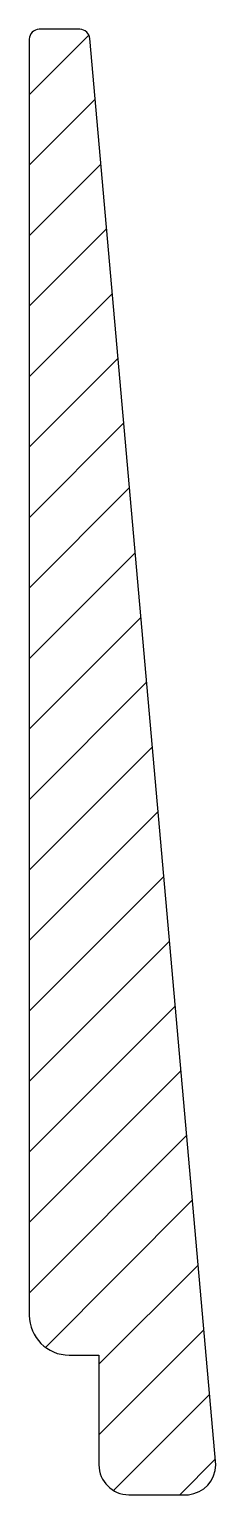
# Model space of a CAD drawing. Header units: metres. Extents: x 0 to 19, y -11 to 136.
import ezdxf

# ---------------------------------------------------------------- set-up
doc = ezdxf.new("R2010")
doc.units = ezdxf.units.M
doc.layers.add('A-DETL-GENF', color=92, linetype='Continuous', lineweight=18)

# ---------------------------------------------------------------- blocks, each defined once
blk = doc.blocks.new('41 ht zweeds rabbat - 19x136-1540973-00_0 Basismaterialen')
at = {"layer": 'A-DETL-GENF', "lineweight": 13}
h = blk.add_hatch(dxfattribs=at)
h.set_pattern_fill('FP_48', color=256, style=0, pattern_type=2)
h.set_pattern_definition([(45, (12401.107, 1287.54), (-3.535534, 3.535534), [])])
h.paths.add_polyline_path([(10, -11), (15.99, -11), (16.71, -10.84), (17.38, -10.52), (17.94, -10.03), (18.37, -9.43), (18.64, -8.74), (18.73, -8), (6.04, 135.31), (5.93, 135.54), (5.77, 135.73), (5.57, 135.88), (5.33, 135.97), (5.09, 136), (0.74, 135.97), (0.5, 135.87), (0.29, 135.71), (0.13, 135.5), (0.03, 135.26), (0, 135), (0, 7), (0.14, 5.96), (0.54, 5), (1.17, 4.17), (2, 3.54), (2.96, 3.14), (4, 3), (7, 3), (7, -8), (7.1, -8.78), (7.4, -9.5), (7.88, -10.12), (8.5, -10.6), (9.22, -10.9)])
at = {"layer": 'A-DETL-GENF', "lineweight": 25}
for p, q in [((5.09, 136), (1, 136)), ((0, 135), (0, 7)), ((18.73, -8), (6.08, 135.07)), ((4, 3), (7, 3)), ((7, 3), (7, -8)), ((10, -11), (15.99, -11))]:
    blk.add_line(p, q, dxfattribs=at)
for centre, radius, start, end in [((1, 135), 1, 90, 180), ((5.09, 135), 0.998, 3.6185, 90), ((4, 7), 4, 180, 270), ((10, -8), 3, 180, 270), ((15.72, -8), 3.01, 275.0538, 360)]:
    blk.add_arc(centre, radius, start, end, dxfattribs=at)

msp = doc.modelspace()

# ---------------------------------------------------------------- block references
msp.add_blockref('41 ht zweeds rabbat - 19x136-1540973-00_0 Basismaterialen', (0, 0))

doc.saveas('drawing.dxf')
